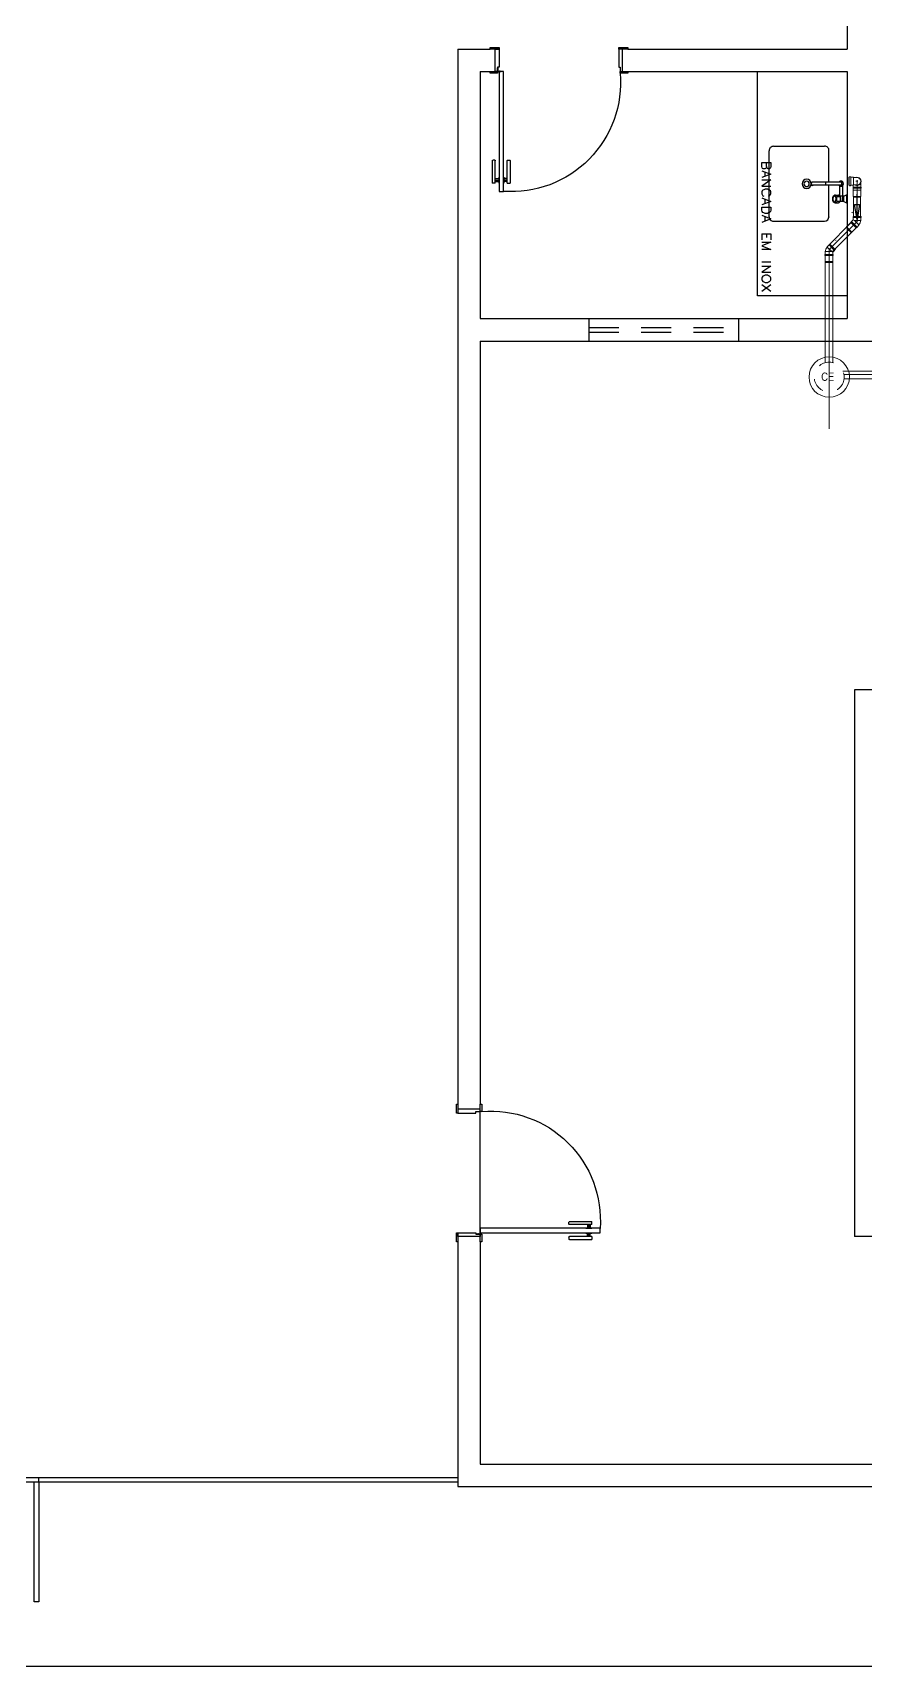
# Model space of a CAD drawing. Header units: inches. Extents: x 48180 to 96389, y -17773 to -8880.
# Drawn here: x 48211.73 to 48217.3, y -8900.59 to -8889.68 of the extents above; entities that cross this region are included whole.
import ezdxf

# ---------------------------------------------------------------- set-up
doc = ezdxf.new("R2010")
doc.units = ezdxf.units.IN
doc.header["$MEASUREMENT"] = 0
doc.linetypes.add('CONTORNO_QUADRO_T', pattern=[0.35, 0.2, -0.15])
doc.linetypes.add('DASHDOT', pattern=[1, 0.5, -0.25, 0, -0.25])
for name, color, linetype in [('APCOZ', 7, 'Continuous'), ('APCOZ-I', 251, 'Continuous'), ('at_Entity', 7, 'Continuous'), ('CALÇADA', 2, 'Continuous'), ('ESQUADRIA', 3, 'Continuous'), ('ESQUADRIAS', 7, 'Continuous'), ('Esquadrias_Portas', 2, 'Continuous'), ('JANELA2', 1, 'Continuous'), ('Layout_Equipamentos', 7, 'Continuous'), ('PAREDE', 4, 'Continuous'), ('soleira piso', 7, 'Continuous')]:
    doc.layers.add(name, color=color, linetype=linetype)
for name, color, linetype, lineweight in [('NÍVEL 1', 7, 'Continuous', 20), ('Simbolos', 5, 'Continuous', 20), ('Simbolos_int', 174, 'Continuous', 5), ('TEXTOS', 7, 'Continuous', 20), ('TQ-Sentido tubo', 9, 'Continuous', 20), ('TQ-Seção tubo', 5, 'Continuous', 20), ('TQ-Tubos detalhe', 90, 'Continuous', 20)]:
    doc.layers.add(name, color=color, linetype=linetype, lineweight=lineweight)
doc.styles.add('ARIAL', font='ARIALN.TTF')
doc.dimstyles.get("Standard").update_dxf_attribs({"dimtxt": 0.18, "dimasz": 0.18, "dimexe": 0.18, "dimexo": 0.0625, "dimgap": 0.09, "dimtad": 0, "dimtih": 1, "dimtoh": 1, "dimdec": 4, "dimzin": 0, "dimdsep": 46, "dimtxsty": 'Standard', "dimcen": 0.09, "dimadec": 0, "dimazin": 0, "dimtfac": 1, "dimtdec": 4, "dimtofl": 0, "dimtmove": 0, "dimatfit": 3, "dimfxl": 0, "dimtolj": 1, "dimtzin": 0, "dimarcsym": 0})

# ---------------------------------------------------------------- blocks, each defined once
blk = doc.blocks.new('P80_02')
at = {"layer": 'ESQUADRIAS', "color": 2}
for p, q in [((0.025, 0.075), (0.025, 0.875)), ((0.025, 0.875), (0.055, 0.875)), ((0.055, 0.875), (0.055, 0.075)), ((0.055, 0.075), (0.025, 0.075))]:
    blk.add_line(p, q, dxfattribs=at)
at = {"layer": 'ESQUADRIAS', "color": 3, "linetype": 'Continuous'}
for p, q in [((-0.02, 0.67), (-0.02, 0.821)), ((0, 0.821), (0, 0.67)), ((0.023, 0.78), (0.023, 0.82)), ((0.057, 0.78), (0.057, 0.82)), ((0.08, 0.821), (0.08, 0.67)), ((0.1, 0.67), (0.1, 0.821)), ((-0.003, 0.667), (-0.017, 0.667)), ((0.083, 0.667), (0.097, 0.667))]:
    blk.add_line(p, q, dxfattribs=at)
at = {"layer": 'ESQUADRIAS', "color": 3}
for p, q in [((0, 0.821), (-0.02, 0.821)), ((0, 0.81), (0.023, 0.81)), ((0, 0.8), (0.023, 0.8)), ((0, 0.79), (0.023, 0.79)), ((0.023, 0.82), (0.025, 0.82)), ((0.023, 0.78), (0.025, 0.78)), ((0.057, 0.82), (0.055, 0.82)), ((0.057, 0.78), (0.055, 0.78)), ((0.08, 0.81), (0.057, 0.81)), ((0.08, 0.8), (0.057, 0.8)), ((0.08, 0.79), (0.057, 0.79)), ((0.08, 0.821), (0.1, 0.821))]:
    blk.add_line(p, q, dxfattribs=at)
at = {"layer": 'ESQUADRIAS'}
for p, q in [((0.016, 0.059), (0.016, 0.062)), ((0.032, 0.074), (0.029, 0.074))]:
    blk.add_line(p, q, dxfattribs=at)
at = {"layer": 'ESQUADRIAS', "color": 3}
for points in [[(0.015, 0.085), (-0.035, 0.085), (-0.035, 0.075), (0.015, 0.075)], [(0.885, 0.085), (0.835, 0.085), (0.835, 0.075), (0.885, 0.075)], [(0.025, -0.075), (0, -0.075), (-0.035, -0.075), (-0.035, -0.085), (0.025, -0.085)], [(0.885, -0.075), (0.825, -0.075), (0.825, -0.085), (0.885, -0.085)]]:
    blk.add_lwpolyline(points, close=True, dxfattribs=at)
at = {"layer": 'ESQUADRIAS', "color": 2}
for points in [[(0.025, 0.045), (0.015, 0.045), (0.015, 0.075), (0, 0.075), (0, -0.075), (0.025, -0.075)], [(0.825, 0.045), (0.835, 0.045), (0.835, 0.075), (0.85, 0.075), (0.85, -0.075), (0.825, -0.075)]]:
    blk.add_lwpolyline(points, close=True, dxfattribs=at)
at = {"layer": 'ESQUADRIAS', "color": 1}
for points in [[(0.016, 0.071, -0.236068), (0.015, 0.073), (0.015, 0.07), (0.015, 0.05), (0.016, 0.05)], [(0.02, 0.074, 0.236068), (0.017, 0.075), (0.02, 0.075), (0.04, 0.075), (0.04, 0.074)]]:
    blk.add_lwpolyline(points, format="xyb", close=True, dxfattribs=at)
at = {"layer": 'ESQUADRIAS'}
for points in [[(0.017, 0.063), (0.016, 0.062), (0.016, 0.062)], [(0.017, 0.058), (0.016, 0.059), (0.016, 0.059)], [(0.017, 0.06), (0.017, 0.06), (0.017, 0.058), (0.017, 0.058), (0.017, 0.063), (0.017, 0.063), (0.017, 0.06), (0.017, 0.06)], [(0.028, 0.073), (0.029, 0.074), (0.029, 0.074)], [(0.03, 0.073), (0.03, 0.073), (0.033, 0.073), (0.033, 0.073), (0.028, 0.073), (0.028, 0.073), (0.03, 0.073), (0.03, 0.073)], [(0.033, 0.073), (0.032, 0.074), (0.032, 0.074)]]:
    blk.add_lwpolyline(points, dxfattribs=at)
at = {"layer": 'ESQUADRIAS', "color": 1}
blk.add_circle((0.017, 0.073), 0.0025, dxfattribs=at)
at = {"layer": 'ESQUADRIAS'}
blk.add_arc((0.108, 0.148), 0.729, 355.0636, 94.2065, dxfattribs=at)
at = {"layer": 'ESQUADRIAS', "color": 3, "linetype": 'Continuous'}
for centre, start, end in [((-0.017, 0.67), 180, 260.5377), ((-0.003, 0.67), 260.5377, 360), ((0.083, 0.67), 180, 279.4623), ((0.097, 0.67), 279.4623, 0)]:
    blk.add_arc(centre, 0.003, start, end, dxfattribs=at)
blk = doc.blocks.new('new block17')
at = {"layer": 'APCOZ'}
for p, q in [((0.544, 0.759), (0.373, 0.759)), ((0.544, 0.739), (0.373, 0.739)), ((0.519, 0.672), (0.541, 0.672)), ((0.548, 0.735), (0.548, 0.67)), ((0.568, 0.735), (0.568, 0.665)), ((0.577, 0.665), (0.568, 0.665)), ((0.577, 0.665), (0.599, 0.676)), ((0.519, 0.622), (0.541, 0.622)), ((0.577, 0.63), (0.553, 0.63)), ((0.577, 0.63), (0.599, 0.619))]:
    blk.add_line(p, q, dxfattribs=at)
at = {"layer": 'APCOZ', "linetype": 'Continuous'}
for points in [[(0.519, 0.672, 0), (0.515, 0.672, 0), (0.512, 0.671, 0), (0.51, 0.668, 0), (0.507, 0.666, 0), (0.505, 0.662, 0), (0.503, 0.658, 0), (0.502, 0.654, 0), (0.502, 0.65, 0), (0.502, 0.645, 0), (0.502, 0.641, 0), (0.503, 0.636, 0), (0.505, 0.633, 0), (0.507, 0.629, 0), (0.51, 0.626, 0), (0.512, 0.624, 0), (0.515, 0.623, 0), (0.519, 0.622, 0)], [(0.548, 0.67, 0), (0.547, 0.671, 0), (0.545, 0.672, 0), (0.544, 0.672, 0), (0.542, 0.672, 0), (0.541, 0.672, 0)], [(0.541, 0.622, 0), (0.543, 0.623, 0), (0.546, 0.624, 0), (0.549, 0.625, 0), (0.551, 0.627, 0), (0.553, 0.63, 0)]]:
    blk.add_polyline3d(points, dxfattribs=at)
at = {"layer": 'APCOZ'}
for centre, radius, start, end in [((0.558, 0.749), 0.0173, 54.5813, 125.4187), ((0.368, 0.749), 0.0112, 63.7208, 296.2792), ((0.558, 0.749), 0.0173, 125.4187, 144.5813), ((0.558, 0.749), 0.0173, 215.4187, 234.5813), ((0.558, 0.749), 0.0173, 305.4187, 54.5813)]:
    blk.add_arc(centre, radius, start, end, dxfattribs=at)
at = {"layer": 'APCOZ-I'}
for p, q in [((0.373, 0.759), (0.368, 0.759)), ((0.373, 0.739), (0.368, 0.739)), ((0.533, 0.663), (0.554, 0.663)), ((0.562, 0.759), (0.544, 0.759)), ((0.562, 0.739), (0.544, 0.739)), ((0.568, 0.665), (0.553, 0.665)), ((0.577, 0.63), (0.577, 0.665)), ((0.533, 0.632), (0.554, 0.632))]:
    blk.add_line(p, q, dxfattribs=at)
at = {"layer": 'APCOZ-I', "linetype": 'Continuous'}
for points in [[(0.515, 0.628, 0), (0.518, 0.628, 0), (0.52, 0.63, 0), (0.522, 0.631, 0), (0.523, 0.634, 0), (0.525, 0.637, 0), (0.525, 0.641, 0), (0.526, 0.644, 0), (0.526, 0.648, 0), (0.526, 0.652, 0), (0.525, 0.656, 0), (0.524, 0.659, 0), (0.522, 0.662, 0), (0.521, 0.664, 0), (0.519, 0.666, 0), (0.517, 0.667, 0), (0.514, 0.667, 0), (0.512, 0.666, 0), (0.51, 0.664, 0), (0.509, 0.662, 0), (0.507, 0.659, 0), (0.506, 0.656, 0), (0.505, 0.652, 0), (0.505, 0.648, 0), (0.505, 0.644, 0), (0.505, 0.641, 0), (0.506, 0.637, 0), (0.508, 0.634, 0), (0.509, 0.631, 0), (0.511, 0.63, 0), (0.513, 0.628, 0), (0.515, 0.628, 0)], [(0.532, 0.664, 0), (0.53, 0.667, 0), (0.528, 0.669, 0), (0.525, 0.671, 0), (0.522, 0.672, 0), (0.519, 0.672, 0)], [(0.553, 0.665, 0), (0.552, 0.666, 0), (0.551, 0.667, 0), (0.55, 0.668, 0), (0.549, 0.669, 0), (0.548, 0.67, 0)], [(0.554, 0.664, 0), (0.554, 0.664, 0), (0.554, 0.664, 0), (0.554, 0.665, 0), (0.553, 0.665, 0), (0.553, 0.665, 0)], [(0.519, 0.622, 0), (0.522, 0.623, 0), (0.525, 0.624, 0), (0.527, 0.625, 0), (0.53, 0.628, 0), (0.532, 0.631, 0)], [(0.553, 0.63, 0), (0.553, 0.63, 0), (0.554, 0.63, 0), (0.554, 0.631, 0), (0.554, 0.631, 0), (0.554, 0.631, 0)]]:
    blk.add_polyline3d(points, dxfattribs=at)
at = {"layer": 'APCOZ-I'}
for centre, radius, start, end in [((0.368, 0.749), 0.01, 90, 270), ((0.435, 0.749), 0.0233, 334.5555, 25.4445), ((0.562, 0.647), 0.0335, 153.9749, 206.0251), ((0.531, 0.663), 0.002, 333.9749, 32.1559), ((0.558, 0.749), 0.0173, 234.5813, 305.4187), ((0.558, 0.749), 0.0126, 232.2518, 127.7482), ((0.607, 0.647), 0.0549, 164.3139, 195.6861), ((0.552, 0.663), 0.002, 344.314, 31.5675), ((0.541, 0.749), 0.0233, 334.5555, 25.4445), ((0.648, 0.647), 0.0816, 167.5382, 192.4618), ((0.874, 0.647), 0.279, 174.3752, 185.6248), ((0.531, 0.632), 0.002, 327.8441, 26.0251), ((0.552, 0.632), 0.002, 328.4325, 15.6861)]:
    blk.add_arc(centre, radius, start, end, dxfattribs=at)
at = {"layer": 'at_Entity', "color": 0}
for p, q in [((0, 0), (0, 1.498)), ((0.108, 0.999), (0.449, 0.999)), ((0.029, 0.864), (0.029, 0.891)), ((0.029, 0.891), (0.09, 0.891)), ((0.061, 0.864), (0.061, 0.891)), ((0.078, 0.529), (0.078, 0.969)), ((0.09, 0.891), (0.09, 0.864)), ((0.478, 0.759), (0.478, 0.969)), ((0.031, 0.855), (0.029, 0.864)), ((0.029, 0.836), (0.09, 0.813)), ((0.09, 0.813), (0.029, 0.79)), ((0.029, 0.775), (0.09, 0.775)), ((0.09, 0.775), (0.029, 0.733)), ((0.035, 0.851), (0.031, 0.855)), ((0.039, 0.849), (0.035, 0.851)), ((0.05, 0.849), (0.039, 0.849)), ((0.054, 0.851), (0.05, 0.849)), ((0.05, 0.828), (0.05, 0.798)), ((0.058, 0.855), (0.054, 0.851)), ((0.061, 0.864), (0.058, 0.855)), ((0.065, 0.855), (0.061, 0.864)), ((0.067, 0.851), (0.065, 0.855)), ((0.073, 0.849), (0.067, 0.851)), ((0.08, 0.849), (0.073, 0.849)), ((0.084, 0.851), (0.08, 0.849)), ((0.088, 0.855), (0.084, 0.851)), ((0.09, 0.864), (0.088, 0.855)), ((0.029, 0.733), (0.09, 0.733)), ((0.031, 0.701), (0.029, 0.695)), ((0.029, 0.695), (0.029, 0.682)), ((0.029, 0.682), (0.031, 0.676)), ((0.037, 0.705), (0.031, 0.701)), ((0.031, 0.676), (0.037, 0.669)), ((0.044, 0.709), (0.037, 0.705)), ((0.037, 0.669), (0.044, 0.667)), ((0.052, 0.712), (0.044, 0.709)), ((0.067, 0.712), (0.052, 0.712)), ((0.075, 0.709), (0.067, 0.712)), ((0.082, 0.705), (0.075, 0.709)), ((0.075, 0.667), (0.082, 0.669)), ((0.088, 0.701), (0.082, 0.705)), ((0.082, 0.669), (0.088, 0.676)), ((0.09, 0.695), (0.088, 0.701)), ((0.088, 0.676), (0.09, 0.682)), ((0.09, 0.682), (0.09, 0.695)), ((0.478, 0.529), (0.478, 0.739)), ((0.029, 0.654), (0.09, 0.631)), ((0.09, 0.631), (0.029, 0.608)), ((0.029, 0.593), (0.09, 0.593)), ((0.029, 0.572), (0.029, 0.593)), ((0.031, 0.563), (0.029, 0.572)), ((0.037, 0.557), (0.031, 0.563)), ((0.044, 0.555), (0.037, 0.557)), ((0.052, 0.551), (0.044, 0.555)), ((0.05, 0.646), (0.05, 0.616)), ((0.067, 0.551), (0.052, 0.551)), ((0.075, 0.555), (0.067, 0.551)), ((0.082, 0.557), (0.075, 0.555)), ((0.088, 0.563), (0.082, 0.557)), ((0.09, 0.572), (0.088, 0.563)), ((0.09, 0.593), (0.09, 0.572)), ((0.029, 0.54), (0.09, 0.515)), ((0.09, 0.515), (0.029, 0.491)), ((0.05, 0.53), (0.05, 0.5)), ((0.108, 0.499), (0.449, 0.499)), ((0.029, 0.415), (0.09, 0.415)), ((0.029, 0.415), (0.029, 0.375)), ((0.029, 0.358), (0.09, 0.358)), ((0.09, 0.358), (0.029, 0.335)), ((0.029, 0.335), (0.09, 0.31)), ((0.061, 0.415), (0.061, 0.39)), ((0.09, 0.415), (0.09, 0.375)), ((0.09, 0.31), (0.029, 0.31)), ((0.09, 0.225), (0.029, 0.225)), ((0.029, 0.199), (0.09, 0.199)), ((0.09, 0.199), (0.029, 0.159)), ((0.029, 0.159), (0.09, 0.159)), ((0.031, 0.125), (0.029, 0.119)), ((0.029, 0.119), (0.029, 0.108)), ((0.037, 0.132), (0.031, 0.125)), ((0.044, 0.134), (0.037, 0.132)), ((0.052, 0.138), (0.044, 0.134)), ((0.067, 0.138), (0.052, 0.138)), ((0.075, 0.134), (0.067, 0.138)), ((0.082, 0.132), (0.075, 0.134)), ((0.088, 0.125), (0.082, 0.132)), ((0.09, 0.119), (0.088, 0.125)), ((0.09, 0.108), (0.09, 0.119)), ((0.599, 0), (0, 0)), ((0.029, 0.108), (0.031, 0.102)), ((0.09, 0.073), (0.029, 0.03)), ((0.09, 0.03), (0.029, 0.073)), ((0.031, 0.102), (0.037, 0.096)), ((0.037, 0.096), (0.044, 0.094)), ((0.044, 0.094), (0.052, 0.089)), ((0.052, 0.089), (0.067, 0.089)), ((0.067, 0.089), (0.075, 0.094)), ((0.075, 0.094), (0.082, 0.096)), ((0.082, 0.096), (0.088, 0.102)), ((0.088, 0.102), (0.09, 0.108))]:
    blk.add_line(p, q, dxfattribs=at)
for centre, radius, start, end in [((0.107, 0.97), 0.0289, 88.5161, 181.4839), ((0.451, 0.972), 0.0273, 354.9724, 95.0276), ((0.329, 0.748), 0.0307, 90, 180), ((0.329, 0.748), 0.018, 90, 180), ((0.329, 0.748), 0.0307, 360, 90), ((0.329, 0.748), 0.018, 360, 90), ((0.329, 0.748), 0.0307, 180, 270), ((0.329, 0.748), 0.018, 180, 270), ((0.329, 0.748), 0.018, 270, 0), ((0.329, 0.748), 0.0307, 270, 0), ((0.107, 0.528), 0.0289, 178.5159, 271.4841), ((0.448, 0.53), 0.0307, 270, 0)]:
    blk.add_arc(centre, radius, start, end, dxfattribs=at)

msp = doc.modelspace()

# ---------------------------------------------------------------- linework, layer by layer
at = {"linetype": 'Continuous'}
for p, q in [((48217.225, -8894.069), (48217.225, -8897.719)), ((48220.875, -8894.069), (48217.225, -8894.069)), ((48220.875, -8897.719), (48217.225, -8897.719))]:
    msp.add_line(p, q, dxfattribs=at)
for p, q in [((48207.375, -8899.328), (48214.575, -8899.328)), ((48207.375, -8899.358), (48214.575, -8899.358))]:
    msp.add_line(p, q)
at = {"layer": 'CALÇADA'}
msp.add_line((48204.575, -8900.589), (48227.525, -8900.589), dxfattribs=at)
at = {"layer": 'ESQUADRIA', "linetype": 'CONTORNO_QUADRO_T'}
for p, q in [((48215.45, -8891.649), (48216.45, -8891.649)), ((48215.45, -8891.679), (48216.45, -8891.679))]:
    msp.add_line(p, q, dxfattribs=at)
at = {"layer": 'Esquadrias_Portas'}
msp.add_line((48211.775, -8899.358), (48211.775, -8899.328), dxfattribs=at)
msp.add_lwpolyline([(48211.745, -8899.358), (48211.775, -8899.358), (48211.775, -8900.158), (48211.745, -8900.158)], close=True, dxfattribs=at)
at = {"layer": 'JANELA2'}
for p, q in [((48215.45, -8891.589), (48215.45, -8891.739)), ((48216.45, -8891.589), (48216.45, -8891.739))]:
    msp.add_line(p, q, dxfattribs=at)
at = {"layer": 'NÍVEL 1', "color": 9}
msp.add_circle((48217.056, -8891.979), 0.135, dxfattribs=at)
at = {"layer": 'NÍVEL 1', "color": 7, "linetype": 'DASHDOT', "ltscale": 0.05}
msp.add_circle((48217.056, -8891.979), 0.1, dxfattribs=at)
at = {"layer": 'PAREDE', "linetype": 'Continuous'}
for p, q in [((48217.175, -8889.324), (48217.175, -8889.789)), ((48214.575, -8889.789), (48214.575, -8896.834)), ((48214.725, -8889.939), (48214.725, -8891.589)), ((48217.175, -8889.939), (48217.175, -8891.589)), ((48214.725, -8891.739), (48214.725, -8896.834)), ((48214.575, -8897.754), (48214.575, -8899.389)), ((48214.725, -8897.754), (48214.725, -8899.239)), ((48214.725, -8899.239), (48227.525, -8899.239)), ((48214.575, -8899.389), (48227.525, -8899.389))]:
    msp.add_line(p, q, dxfattribs=at)
at = {"layer": 'PAREDE'}
for p, q in [((48214.575, -8889.789), (48214.79, -8889.789)), ((48215.71, -8889.789), (48217.175, -8889.789)), ((48214.725, -8889.939), (48214.79, -8889.939)), ((48215.71, -8889.939), (48217.175, -8889.939)), ((48214.725, -8891.589), (48217.175, -8891.589)), ((48214.725, -8891.739), (48223.675, -8891.739))]:
    msp.add_line(p, q, dxfattribs=at)
at = {"layer": 'Simbolos'}
for p, q in [((48217.186, -8890.698), (48217.186, -8890.645)), ((48217.186, -8890.645), (48217.189, -8890.645)), ((48217.191, -8890.642), (48217.191, -8890.644)), ((48217.192, -8890.641), (48217.198, -8890.641)), ((48217.199, -8890.642), (48217.199, -8890.644)), ((48217.2, -8890.645), (48217.218, -8890.645)), ((48217.218, -8890.645), (48217.219, -8890.647)), ((48217.23, -8890.647), (48217.219, -8890.647)), ((48217.242, -8890.647), (48217.23, -8890.647)), ((48217.186, -8890.698), (48217.189, -8890.698)), ((48217.191, -8890.701), (48217.191, -8890.699)), ((48217.192, -8890.702), (48217.198, -8890.702)), ((48217.199, -8890.7), (48217.199, -8890.699)), ((48217.2, -8890.698), (48217.218, -8890.698)), ((48217.215, -8890.714), (48217.216, -8890.712)), ((48217.215, -8890.718), (48217.215, -8890.714)), ((48217.269, -8890.718), (48217.215, -8890.718)), ((48217.216, -8890.712), (48217.216, -8890.698)), ((48217.217, -8890.718), (48217.217, -8890.773)), ((48217.217, -8890.732), (48217.268, -8890.732)), ((48217.217, -8890.773), (48217.218, -8890.778)), ((48217.218, -8890.698), (48217.219, -8890.696)), ((48217.23, -8890.696), (48217.219, -8890.696)), ((48217.242, -8890.696), (48217.23, -8890.696)), ((48217.268, -8890.773), (48217.266, -8890.778)), ((48217.267, -8890.683), (48217.267, -8890.693)), ((48217.268, -8890.694), (48217.267, -8890.693)), ((48217.268, -8890.712), (48217.268, -8890.694)), ((48217.269, -8890.714), (48217.268, -8890.712)), ((48217.268, -8890.718), (48217.268, -8890.773)), ((48217.269, -8890.718), (48217.269, -8890.714)), ((48217.211, -8890.878), (48217.208, -8890.883)), ((48217.201, -8890.946), (48217.172, -8890.975)), ((48217.2, -8890.944), (48217.203, -8890.941)), ((48217.2, -8890.944), (48217.238, -8890.983)), ((48217.201, -8890.946), (48217.237, -8890.982)), ((48217.203, -8890.941), (48217.205, -8890.941)), ((48217.205, -8890.941), (48217.216, -8890.93)), ((48217.237, -8890.982), (48217.208, -8891.011)), ((48217.215, -8890.907), (48217.215, -8890.912)), ((48217.215, -8890.907), (48217.269, -8890.907)), ((48217.215, -8890.912), (48217.216, -8890.913)), ((48217.216, -8890.913), (48217.216, -8890.93)), ((48217.238, -8890.983), (48217.242, -8890.98)), ((48217.247, -8890.914), (48217.242, -8890.917)), ((48217.242, -8890.978), (48217.254, -8890.965)), ((48217.242, -8890.98), (48217.242, -8890.978)), ((48217.254, -8890.965), (48217.254, -8890.963)), ((48217.268, -8890.931), (48217.267, -8890.933)), ((48217.269, -8890.912), (48217.268, -8890.913)), ((48217.268, -8890.913), (48217.268, -8890.931)), ((48217.269, -8890.907), (48217.269, -8890.912)), ((48217.055, -8891.096), (48217.043, -8891.109)), ((48217.059, -8891.091), (48217.055, -8891.095)), ((48217.055, -8891.095), (48217.055, -8891.096)), ((48217.098, -8891.13), (48217.059, -8891.091)), ((48217.103, -8891.065), (48217.099, -8891.068)), ((48217.027, -8891.162), (48217.029, -8891.161)), ((48217.027, -8891.167), (48217.027, -8891.162)), ((48217.082, -8891.167), (48217.027, -8891.167)), ((48217.029, -8891.143), (48217.03, -8891.141)), ((48217.029, -8891.161), (48217.029, -8891.143)), ((48217.029, -8891.167), (48217.08, -8891.167)), ((48217.029, -8891.167), (48217.029, -8891.207)), ((48217.029, -8891.207), (48217.031, -8891.213)), ((48217.043, -8891.109), (48217.043, -8891.111)), ((48217.08, -8891.207), (48217.079, -8891.213)), ((48217.08, -8891.167), (48217.08, -8891.207)), ((48217.092, -8891.133), (48217.081, -8891.144)), ((48217.081, -8891.161), (48217.081, -8891.144)), ((48217.082, -8891.162), (48217.081, -8891.161)), ((48217.082, -8891.167), (48217.082, -8891.162)), ((48217.094, -8891.133), (48217.092, -8891.133))]:
    msp.add_line(p, q, dxfattribs=at)
for centre, radius, start, end in [((48217.189, -8890.644), 0.0012, 270.0003, 344.9997), ((48217.192, -8890.642), 0.0012, 90, 165), ((48217.198, -8890.642), 0.0012, 4.9997, 90), ((48217.2, -8890.644), 0.0012, 185, 270.0003), ((48217.242, -8890.672), 0.0247, 270.0003, 90), ((48217.189, -8890.699), 0.0012, 15, 90), ((48217.192, -8890.7), 0.0012, 195, 270.0003), ((48217.198, -8890.7), 0.0012, 270.0003, 354.9997), ((48217.2, -8890.699), 0.0012, 90, 175), ((48217.198, -8890.922), 0.0701, 323.9326, 351.0671), ((48217.099, -8891.152), 0.0701, 144.051, 171.185)]:
    msp.add_arc(centre, radius, start, end, dxfattribs=at)
at = {"layer": 'Simbolos_int'}
for p, q in [((48217.19, -8890.645), (48217.19, -8890.698)), ((48217.2, -8890.645), (48217.2, -8890.698)), ((48217.219, -8890.647), (48217.219, -8890.696)), ((48217.242, -8890.679), (48217.242, -8890.665)), ((48217.268, -8890.712), (48217.216, -8890.712)), ((48217.217, -8890.773), (48217.268, -8890.773)), ((48217.248, -8890.672), (48217.234, -8890.672)), ((48217.267, -8890.693), (48217.259, -8890.693)), ((48217.218, -8890.778), (48217.266, -8890.778)), ((48217.169, -8890.979), (48217.203, -8891.013)), ((48217.172, -8890.975), (48217.208, -8891.011)), ((48217.205, -8890.941), (48217.242, -8890.978)), ((48217.268, -8890.913), (48217.216, -8890.913)), ((48217.221, -8890.931), (48217.216, -8890.93)), ((48217.224, -8890.933), (48217.221, -8890.931)), ((48217.224, -8890.933), (48217.267, -8890.933)), ((48217.254, -8890.963), (48217.224, -8890.933)), ((48217.055, -8891.096), (48217.092, -8891.133)), ((48217.081, -8891.161), (48217.029, -8891.161)), ((48217.029, -8891.207), (48217.08, -8891.207)), ((48217.03, -8891.141), (48217.073, -8891.141)), ((48217.031, -8891.213), (48217.079, -8891.213)), ((48217.073, -8891.141), (48217.043, -8891.111)), ((48217.073, -8891.141), (48217.077, -8891.143)), ((48217.077, -8891.143), (48217.081, -8891.144))]:
    msp.add_line(p, q, dxfattribs=at)
for start, end in [(243.606, 115.373), (244.623, 115.377)]:
    msp.add_arc((48217.242, -8890.672), 0.0274, start, end, dxfattribs=at)
at = {"layer": 'soleira piso'}
msp.add_line((48214.725, -8897.704), (48214.725, -8896.884), dxfattribs=at)
at = {"layer": 'TQ-Seção tubo'}
for p, q in [((48217.218, -8890.778), (48217.218, -8890.907)), ((48217.266, -8890.778), (48217.266, -8890.907)), ((48217.203, -8890.948), (48217.044, -8891.107)), ((48217.237, -8890.982), (48217.079, -8891.141)), ((48217.03, -8891.139), (48217.03, -8891.885)), ((48217.08, -8891.137), (48217.08, -8891.885)), ((48220.182, -8891.94), (48217.148, -8891.94)), ((48220.177, -8891.99), (48217.156, -8891.99))]:
    msp.add_line(p, q, dxfattribs=at)
at = {"layer": 'TQ-Tubos detalhe'}
for p, q in [((48217.242, -8890.672), (48217.242, -8890.94)), ((48217.242, -8890.94), (48217.055, -8891.128)), ((48217.055, -8891.128), (48217.055, -8892.324)), ((48220.177, -8891.961), (48217.155, -8891.963))]:
    msp.add_line(p, q, dxfattribs=at)

# ---------------------------------------------------------------- block references
at = {"layer": 'ESQUADRIAS', "xscale": -1}
for p, rotation in [((48214.825, -8889.864), 180), ((48214.65, -8897.719), 270)]:
    msp.add_blockref('P80_02', p, dxfattribs=dict(at, rotation=rotation))
at = {"layer": 'Layout_Equipamentos'}
msp.add_blockref('new block17', (48216.576, -8891.437), dxfattribs=at)

# ---------------------------------------------------------------- texts
at = {"layer": 'TEXTOS', "insert": (48217.002, -8892.005), "char_height": 0.055, "width": 0.132, "attachment_point": 7, "line_spacing_factor": 0.798, "style": 'ARIAL'}
msp.add_mtext('CE', dxfattribs=at)

# ---------------------------------------------------------------- leaders
at = {"layer": 'TQ-Sentido tubo'}
msp.add_leader([(48217.242, -8890.927), (48217.242, -8890.758)], dimstyle='Standard', override={"dimasz": 0.1, "dimldrblk": 'CLOSED'}, dxfattribs=at)

doc.saveas('drawing.dxf')
